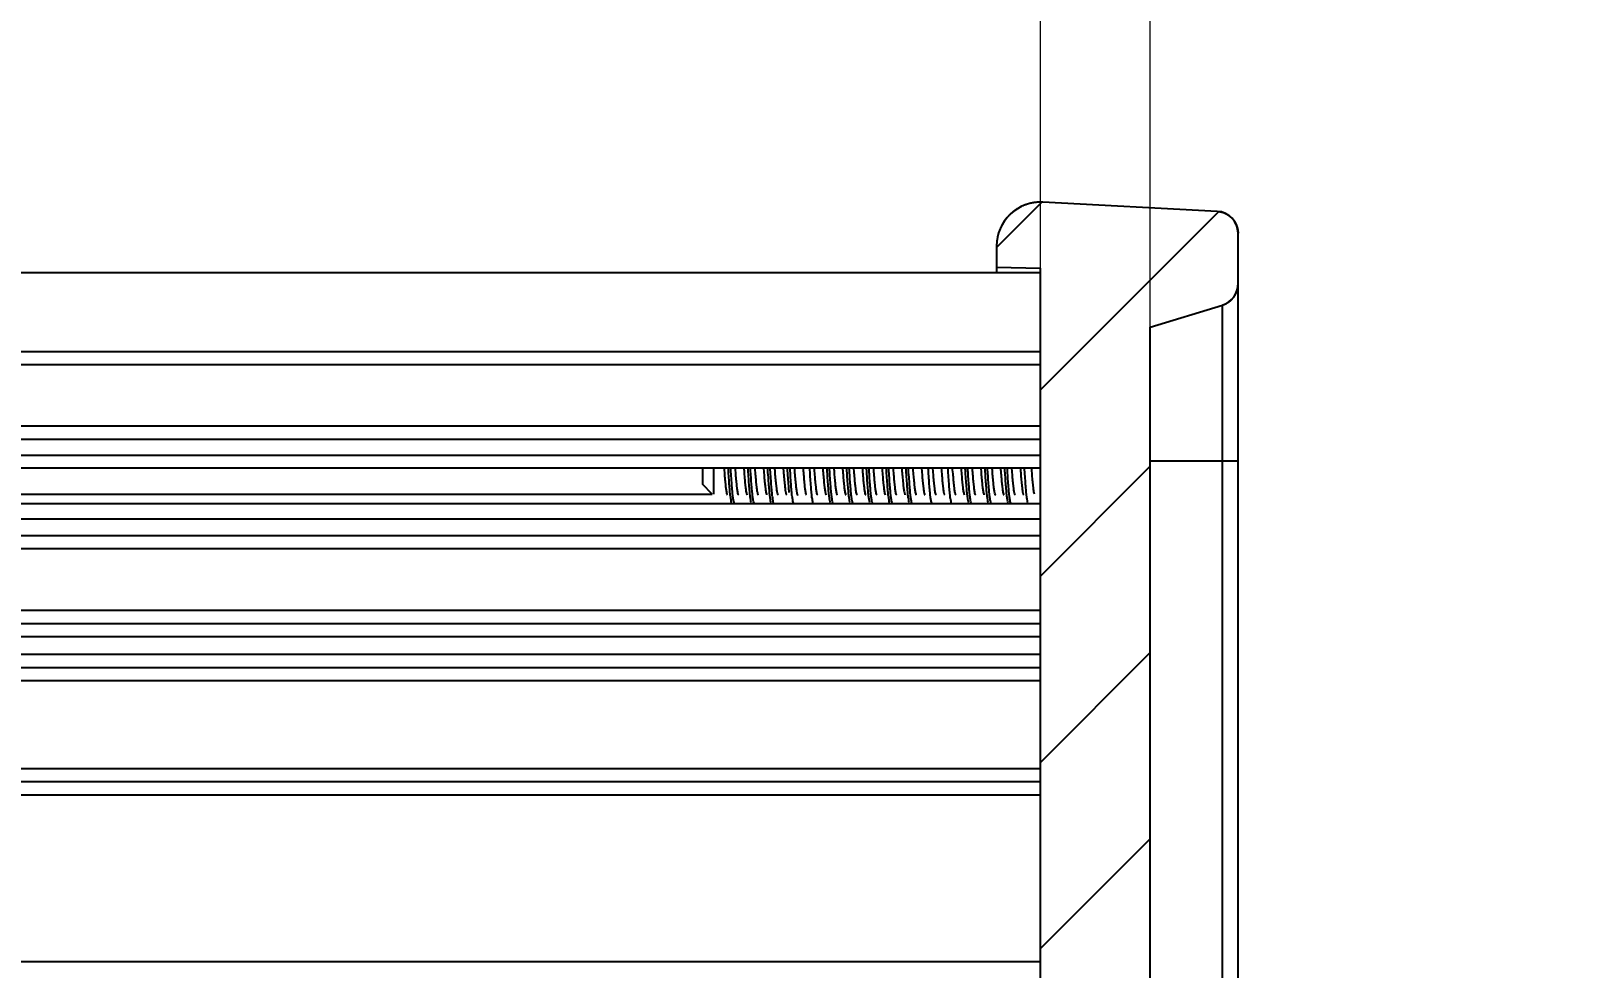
# Model space of a CAD drawing. Header units: millimetres. Extents: x 555 to 820, y -31 to 211.
# Drawn here: x 722.63 to 757.63, y 68.36 to 89.72 of the extents above; entities that cross this region are included whole.
import ezdxf

# ---------------------------------------------------------------- set-up
doc = ezdxf.new("R2010")
doc.units = ezdxf.units.MM
doc.layers.add('dim', color=82, linetype='Continuous', lineweight=9)
doc.styles.add('ROMAND', font='romand.shx', dxfattribs={"width": 0.75, "bigfont": 'gbcbig.shx'})
doc.dimstyles.new('YanXiu', dxfattribs={"dimtxt": 2.5, "dimasz": 2.2, "dimexe": 1, "dimexo": 0, "dimgap": 0.66, "dimtad": 0, "dimzin": 9, "dimdsep": 46, "dimtxsty": 'ROMAND', "dimblk": 'CLOSEDBLANK', "dimcen": 0, "dimclrd": 3, "dimclre": 3, "dimclrt": 7, "dimazin": 2, "dimtfac": 1, "dimtofl": 0, "dimtmove": 0, "dimatfit": 3, "dimldrblk": 'CLOSEDBLANK', "dimfxl": 0, "dimlwd": 5, "dimlwe": 5, "dimarcsym": 0})

# ---------------------------------------------------------------- blocks, each defined once
blk = doc.blocks.new('_ClosedBlank')
at = {"color": 0, "linetype": 'ByBlock', "lineweight": -2}
for p, q in [((-1, 0.167), (0, 0)), ((-1, 0.167), (-1, -0.167)), ((0, 0), (-1, -0.167))]:
    blk.add_line(p, q, dxfattribs=at)
blk = doc.blocks.new('*D15')
at = {"layer": 'Defpoints', "color": 0}
for p in [(635.63, 91.381), (635.63, 84.211), (745.63, 84.311)]:
    blk.add_point(p, dxfattribs=at)
at = {"layer": 'dim', "color": 3, "lineweight": 5}
for p, q in [((635.63, 84.211), (635.63, 91.881)), ((745.63, 84.311), (745.63, 91.881)), ((637.63, 91.381), (687.854, 91.381)), ((743.63, 91.381), (693.407, 91.381))]:
    blk.add_line(p, q, dxfattribs=at)
at = {"layer": 'dim', "color": 3, "lineweight": 5, "xscale": 2, "yscale": 2, "zscale": 2, "rotation": 180}
blk.add_blockref('_ClosedBlank', (635.63, 91.381), dxfattribs=at)
at = {"layer": 'dim', "color": 3, "lineweight": 5, "xscale": 2, "yscale": 2, "zscale": 2}
blk.add_blockref('_ClosedBlank', (745.63, 91.381), dxfattribs=at)
at = {"layer": 'dim', "color": 7, "insert": (690.63, 91.381), "char_height": 2.5, "attachment_point": 5, "style": 'ROMAND'}
blk.add_mtext('110', dxfattribs=at)
blk = doc.blocks.new('*D39')
at = {"layer": 'Defpoints', "color": 0}
for p in [(635.63, 95.651), (635.63, 84.211), (748.13, 75.551)]:
    blk.add_point(p, dxfattribs=at)
at = {"layer": 'dim', "color": 3, "lineweight": 5}
for p, q in [((635.63, 84.211), (635.63, 96.151)), ((748.13, 75.551), (748.13, 96.151)), ((637.63, 95.651), (687.72, 95.651)), ((746.13, 95.651), (696.041, 95.651))]:
    blk.add_line(p, q, dxfattribs=at)
at = {"layer": 'dim', "color": 3, "lineweight": 5, "xscale": 2, "yscale": 2, "zscale": 2, "rotation": 180}
blk.add_blockref('_ClosedBlank', (635.63, 95.651), dxfattribs=at)
at = {"layer": 'dim', "color": 3, "lineweight": 5, "xscale": 2, "yscale": 2, "zscale": 2}
blk.add_blockref('_ClosedBlank', (748.13, 95.651), dxfattribs=at)
at = {"layer": 'dim', "color": 7, "insert": (691.88, 95.651), "char_height": 2.5, "attachment_point": 5, "style": 'ROMAND'}
blk.add_mtext('112.5', dxfattribs=at)

msp = doc.modelspace()

# ---------------------------------------------------------------- hatches: boundary and pattern name
at = {"linetype": 'Continuous'}
h = msp.add_hatch(dxfattribs=at)
h.set_pattern_fill('DEFAULT__4', color=40, scale=3, angle=45, style=0, pattern_type=0)
h.set_pattern_definition([(45, (441.908, -69.4505), (-2.12132, 2.12132), [])])
edge = h.paths.add_edge_path()
edge.add_line((744.63, 84.811), (744.63, 84.328))
edge.add_spline(control_points=[(745.683, 85.809), (745.073, 85.841), (744.63, 85.421), (744.63, 84.811)], knot_values=[0, 0, 0, 0, 1, 1, 1, 1], weights=[1, 0.792236, 0.792236, 1], degree=3, periodic=0)
edge.add_line((749.656, 85.601), (745.683, 85.809))
edge.add_spline(control_points=[(749.656, 85.601), (749.937, 85.586), (750.13, 85.383), (750.13, 85.102)], knot_values=[0, 0, 0, 0, 1, 1, 1, 1], weights=[1, 0.816916, 0.816916, 1], degree=3, periodic=0)
edge.add_line((750.13, 83.946), (750.13, 85.102))
edge.add_spline(control_points=[(749.777, 83.468), (749.995, 83.535), (750.13, 83.718), (750.13, 83.946)], knot_values=[0, 0, 0, 0, 1, 1, 1, 1], weights=[1, 0.869607, 0.869607, 1], degree=3, periodic=0)
edge.add_line((748.13, 82.961), (749.777, 83.468))
edge.add_line((748.13, 52.461), (748.13, 82.961))
edge.add_line((748.13, 52.461), (757.277, 49.646))
edge.add_spline(control_points=[(757.277, 49.646), (757.495, 49.579), (757.63, 49.395), (757.63, 49.168)], knot_values=[0, 0, 0, 0, 1, 1, 1, 1], weights=[1, 0.869607, 0.869607, 1], degree=3, periodic=0)
edge.add_line((757.63, 47.535), (757.63, 49.168))
edge.add_spline(control_points=[(757.63, 47.535), (757.63, 47.243), (757.424, 47.036), (757.132, 47.035)], knot_values=[0, 0, 0, 0, 1, 1, 1, 1], weights=[1, 0.80556, 0.80556, 1], degree=3, periodic=0)
edge.add_line((745.634, 46.995), (757.132, 47.035))
edge.add_spline(control_points=[(744.63, 47.995), (744.63, 47.408), (745.046, 46.993), (745.634, 46.995)], knot_values=[0, 0, 0, 0, 1, 1, 1, 1], weights=[1, 0.803914, 0.803914, 1], degree=3, periodic=0)
edge.add_line((744.63, 48.464), (744.63, 47.995))
edge.add_line((754.316, 48.464), (744.63, 48.464))
edge.add_line((749.466, 49.957), (754.316, 48.464))
edge.add_line((749.466, 49.957), (744.63, 49.957))
edge.add_line((744.63, 51.093), (744.63, 49.957))
edge.add_line((744.63, 51.093), (745.63, 51.111))
edge.add_line((745.63, 51.111), (745.63, 84.311))
edge.add_line((744.63, 84.328), (745.63, 84.311))

# ---------------------------------------------------------------- linework, layer by layer
at = {"color": 7, "linetype": 'Continuous'}
for p, q in [((749.656, 85.601), (745.683, 85.809)), ((749.656, 85.601), (745.683, 85.809)), ((750.13, 83.946), (750.13, 85.102)), ((750.13, 51.845), (750.13, 85.102)), ((744.63, 84.811), (744.63, 84.328)), ((744.63, 84.811), (744.63, 84.211)), ((635.63, 84.211), (745.63, 84.211)), ((635.63, 84.211), (745.63, 84.211)), ((744.63, 84.328), (745.63, 84.311)), ((744.63, 84.328), (745.63, 84.311)), ((745.63, 51.111), (745.63, 84.311)), ((745.63, 51.111), (745.63, 84.311)), ((745.63, 82.407), (745.63, 84.211)), ((748.13, 82.961), (749.777, 83.468)), ((748.13, 82.961), (749.777, 83.468)), ((749.777, 51.954), (749.777, 83.468)), ((748.13, 52.461), (748.13, 82.961)), ((748.13, 52.461), (748.13, 82.961)), ((635.63, 82.407), (745.63, 82.407)), ((635.63, 82.407), (745.63, 82.407)), ((745.63, 82.107), (635.63, 82.107)), ((745.63, 80.707), (635.63, 80.707)), ((745.63, 80.407), (635.63, 80.407)), ((745.63, 80.037), (635.63, 80.037)), ((750.13, 79.911), (748.13, 79.911)), ((635.63, 79.763), (745.63, 79.763)), ((737.93, 79.763), (737.93, 79.386)), ((738.18, 79.763), (738.18, 79.162)), ((643.106, 79.162), (738.154, 79.162)), ((738.154, 79.162), (737.93, 79.386)), ((745.63, 78.939), (635.63, 78.939)), ((745.63, 78.588), (635.63, 78.588)), ((745.63, 78.211), (635.63, 78.211)), ((745.63, 77.911), (635.63, 77.911)), ((745.63, 76.507), (635.63, 76.507)), ((745.63, 76.207), (635.63, 76.207)), ((745.63, 75.907), (635.63, 75.907)), ((745.63, 75.507), (635.63, 75.507)), ((745.63, 75.207), (635.63, 75.207)), ((745.63, 74.907), (635.63, 74.907)), ((745.63, 72.907), (635.63, 72.907)), ((745.63, 72.607), (635.63, 72.607)), ((745.63, 72.307), (635.63, 72.307)), ((745.63, 68.511), (635.63, 68.511))]:
    msp.add_line(p, q, dxfattribs=at)
for centre, radius, start, end in [((745.63, 84.811), 1, 87, 180), ((749.63, 85.102), 0.5, 0, 87), ((749.63, 83.946), 0.5, 287.1067, 0)]:
    msp.add_arc(centre, radius, start, end, dxfattribs=at)
for points, start_tangent, end_tangent in [([(745.683, 85.809), (745.671, 85.81), (745.66, 85.81), (745.648, 85.811), (745.637, 85.811), (745.625, 85.811), (745.614, 85.811), (745.602, 85.81), (745.59, 85.81), (745.578, 85.809), (745.567, 85.809), (745.555, 85.808), (745.543, 85.807), (745.531, 85.806), (745.519, 85.805), (745.507, 85.803), (745.495, 85.802), (745.483, 85.8), (745.471, 85.798), (745.459, 85.796), (745.447, 85.794), (745.434, 85.791), (745.422, 85.789), (745.41, 85.786), (745.398, 85.783), (745.386, 85.78), (745.374, 85.777), (745.361, 85.774), (745.349, 85.77), (745.337, 85.767), (745.325, 85.763), (745.313, 85.759), (745.301, 85.755), (745.288, 85.75), (745.276, 85.746), (745.264, 85.741), (745.252, 85.737), (745.24, 85.732), (745.228, 85.726), (745.216, 85.721), (745.205, 85.716), (745.193, 85.71), (745.181, 85.704), (745.169, 85.698), (745.158, 85.692), (745.146, 85.686), (745.135, 85.679), (745.123, 85.673), (745.112, 85.666), (745.1, 85.659), (745.089, 85.652), (745.078, 85.644), (745.067, 85.637), (745.056, 85.629), (745.045, 85.622), (745.034, 85.614), (745.024, 85.606), (745.013, 85.597), (745.002, 85.589), (744.992, 85.581), (744.982, 85.572), (744.972, 85.563), (744.962, 85.554), (744.952, 85.545), (744.942, 85.536), (744.932, 85.527), (744.923, 85.517), (744.913, 85.508), (744.904, 85.498), (744.895, 85.488), (744.886, 85.478), (744.877, 85.468), (744.868, 85.458), (744.86, 85.448), (744.851, 85.438), (744.843, 85.427), (744.835, 85.417), (744.827, 85.406), (744.819, 85.395), (744.811, 85.384), (744.804, 85.373), (744.796, 85.362), (744.789, 85.351), (744.782, 85.34), (744.775, 85.329), (744.768, 85.318), (744.762, 85.306), (744.755, 85.295), (744.749, 85.283), (744.743, 85.272), (744.737, 85.26), (744.731, 85.248), (744.726, 85.237), (744.72, 85.225), (744.715, 85.213), (744.71, 85.201), (744.705, 85.189), (744.7, 85.178), (744.695, 85.166), (744.691, 85.154), (744.687, 85.142), (744.683, 85.13), (744.679, 85.118), (744.675, 85.106), (744.671, 85.094), (744.668, 85.082), (744.664, 85.07), (744.661, 85.058), (744.658, 85.046), (744.655, 85.034), (744.653, 85.022), (744.65, 85.01), (744.648, 84.998), (744.646, 84.986), (744.644, 84.974), (744.642, 84.962), (744.64, 84.95), (744.638, 84.938), (744.637, 84.926), (744.636, 84.915), (744.635, 84.903), (744.634, 84.891), (744.633, 84.88), (744.632, 84.868), (744.631, 84.856), (744.631, 84.845), (744.631, 84.833), (744.63, 84.822), (744.63, 84.811)], (-0.99863, 0.052336), (0, -1)), ([(749.656, 85.601), (749.662, 85.601), (749.667, 85.6), (749.673, 85.6), (749.678, 85.599), (749.684, 85.599), (749.689, 85.598), (749.694, 85.598), (749.7, 85.597), (749.705, 85.596), (749.711, 85.595), (749.717, 85.594), (749.722, 85.593), (749.728, 85.592), (749.733, 85.591), (749.739, 85.59), (749.744, 85.589), (749.75, 85.587), (749.755, 85.586), (749.761, 85.584), (749.767, 85.583), (749.772, 85.581), (749.778, 85.58), (749.783, 85.578), (749.789, 85.576), (749.794, 85.574), (749.8, 85.572), (749.806, 85.57), (749.811, 85.568), (749.817, 85.566), (749.822, 85.563), (749.828, 85.561), (749.833, 85.559), (749.839, 85.556), (749.844, 85.554), (749.85, 85.551), (749.855, 85.548), (749.86, 85.546), (749.866, 85.543), (749.871, 85.54), (749.876, 85.537), (749.882, 85.534), (749.887, 85.531), (749.892, 85.528), (749.897, 85.524), (749.903, 85.521), (749.908, 85.518), (749.913, 85.514), (749.918, 85.511), (749.923, 85.507), (749.928, 85.504), (749.933, 85.5), (749.938, 85.496), (749.943, 85.492), (749.947, 85.488), (749.952, 85.484), (749.957, 85.48), (749.962, 85.476), (749.966, 85.472), (749.971, 85.468), (749.975, 85.464), (749.98, 85.459), (749.984, 85.455), (749.989, 85.45), (749.993, 85.446), (749.997, 85.441), (750.001, 85.437), (750.006, 85.432), (750.01, 85.427), (750.014, 85.423), (750.018, 85.418), (750.022, 85.413), (750.025, 85.408), (750.029, 85.403), (750.033, 85.398), (750.037, 85.393), (750.04, 85.388), (750.044, 85.383), (750.047, 85.378), (750.05, 85.373), (750.054, 85.368), (750.057, 85.362), (750.06, 85.357), (750.063, 85.352), (750.066, 85.346), (750.069, 85.341), (750.072, 85.336), (750.075, 85.33), (750.078, 85.325), (750.08, 85.319), (750.083, 85.314), (750.086, 85.308), (750.088, 85.303), (750.091, 85.297), (750.093, 85.292), (750.095, 85.286), (750.097, 85.28), (750.099, 85.275), (750.101, 85.269), (750.103, 85.264), (750.105, 85.258), (750.107, 85.252), (750.109, 85.247), (750.11, 85.241), (750.112, 85.235), (750.114, 85.23), (750.115, 85.224), (750.116, 85.218), (750.118, 85.213), (750.119, 85.207), (750.12, 85.201), (750.121, 85.196), (750.122, 85.19), (750.123, 85.185), (750.124, 85.179), (750.125, 85.173), (750.126, 85.168), (750.127, 85.162), (750.127, 85.157), (750.128, 85.151), (750.128, 85.145), (750.129, 85.14), (750.129, 85.134), (750.13, 85.129), (750.13, 85.123), (750.13, 85.118), (750.13, 85.113), (750.13, 85.107), (750.13, 85.102)], (0.99863, -0.052336), (0, -1)), ([(749.777, 83.468), (749.786, 83.47), (749.795, 83.473), (749.804, 83.477), (749.813, 83.48), (749.822, 83.484), (749.83, 83.487), (749.839, 83.491), (749.848, 83.495), (749.857, 83.5), (749.865, 83.504), (749.874, 83.509), (749.883, 83.514), (749.891, 83.519), (749.899, 83.524), (749.908, 83.53), (749.916, 83.535), (749.924, 83.541), (749.932, 83.547), (749.94, 83.553), (749.948, 83.56), (749.956, 83.566), (749.964, 83.573), (749.971, 83.58), (749.979, 83.587), (749.986, 83.594), (749.993, 83.601), (750, 83.609), (750.007, 83.616), (750.013, 83.624), (750.02, 83.632), (750.026, 83.64), (750.032, 83.648), (750.039, 83.657), (750.044, 83.665), (750.05, 83.674), (750.056, 83.683), (750.061, 83.691), (750.066, 83.7), (750.071, 83.709), (750.076, 83.718), (750.08, 83.727), (750.085, 83.737), (750.089, 83.746), (750.093, 83.755), (750.096, 83.765), (750.1, 83.774), (750.103, 83.784), (750.106, 83.793), (750.109, 83.803), (750.112, 83.812), (750.115, 83.822), (750.117, 83.831), (750.119, 83.841), (750.121, 83.851), (750.123, 83.86), (750.125, 83.87), (750.126, 83.879), (750.127, 83.889), (750.128, 83.898), (750.129, 83.908), (750.129, 83.917), (750.13, 83.927), (750.13, 83.936), (750.13, 83.946)], (0.955758, 0.294153), (0, 1)), ([(738.419, 79.763), (738.421, 79.742), (738.434, 79.571), (738.448, 79.422), (738.461, 79.3), (738.474, 79.21), (738.486, 79.162)], (0.073085, -0.997326), (0.273317, -0.961924)), ([(738.596, 78.968), (738.594, 78.969), (738.581, 79.016), (738.568, 79.104), (738.554, 79.23), (738.541, 79.39), (738.528, 79.577), (738.516, 79.763)], (-0.847044, 0.531523), (-0.061659, 0.998097)), ([(738.659, 78.962), (738.648, 78.975), (738.634, 79.03), (738.621, 79.127), (738.608, 79.26), (738.595, 79.426), (738.581, 79.619), (738.572, 79.763)], (-0.897283, 0.441457), (-0.061489, 0.998108)), ([(738.744, 79.162), (738.733, 79.21), (738.719, 79.301), (738.706, 79.422), (738.693, 79.568), (738.68, 79.738), (738.678, 79.763)], (-0.275616, 0.961268), (-0.073083, 0.997326)), ([(738.869, 79.763), (738.872, 79.731), (738.885, 79.562), (738.898, 79.416), (738.911, 79.296), (738.925, 79.208), (738.936, 79.162)], (0.073088, -0.997325), (0.277138, -0.96083)), ([(739.045, 78.967), (739.032, 79.011), (739.018, 79.096), (739.005, 79.22), (738.992, 79.377), (738.979, 79.563), (738.966, 79.763)], (-0.908157, 0.418629), (-0.061638, 0.998099)), ([(739.109, 78.964), (739.1, 78.97), (739.086, 79.02), (739.073, 79.111), (739.06, 79.239), (739.046, 79.401), (739.033, 79.591), (739.022, 79.763)], (-0.942402, 0.334483), (-0.061636, 0.998099)), ([(739.194, 79.162), (739.183, 79.209), (739.169, 79.3), (739.156, 79.421), (739.143, 79.566), (739.13, 79.738), (739.128, 79.763)], (-0.276679, 0.960963), (-0.073082, 0.997326)), ([(739.319, 79.763), (739.322, 79.728), (739.335, 79.558), (739.348, 79.413), (739.362, 79.295), (739.375, 79.208), (739.386, 79.162)], (0.07309, -0.997325), (0.277406, -0.960753)), ([(739.495, 78.966), (739.483, 79.007), (739.469, 79.089), (739.456, 79.21), (739.443, 79.364), (739.43, 79.548), (739.416, 79.755), (739.416, 79.763)], (-0.939291, 0.343121), (-0.06155, 0.998104)), ([(739.559, 78.965), (739.551, 78.967), (739.538, 79.011), (739.525, 79.096), (739.512, 79.219), (739.498, 79.376), (739.485, 79.562), (739.472, 79.763)], (-0.998074, 0.062035), (-0.061639, 0.998099)), ([(739.644, 79.162), (739.633, 79.209), (739.62, 79.298), (739.607, 79.416), (739.593, 79.561), (739.58, 79.731), (739.578, 79.763)], (-0.277629, 0.960688), (-0.073087, 0.997326)), ([(739.769, 79.763), (739.779, 79.639), (739.793, 79.476), (739.806, 79.341)], (0.073065, -0.997327), (0.112625, -0.993638)), ([(739.907, 79.199), (739.894, 79.352), (739.881, 79.534), (739.867, 79.739), (739.866, 79.763)], (-0.097018, 0.995283), (-0.061255, 0.998122)), ([(739.963, 79.199), (739.95, 79.352), (739.937, 79.535), (739.924, 79.74), (739.922, 79.763)], (-0.097018, 0.995283), (-0.061255, 0.998122)), ([(740.064, 79.341), (740.051, 79.476), (740.037, 79.64), (740.028, 79.763)], (-0.112625, 0.993638), (-0.073066, 0.997327)), ([(740.219, 79.763), (740.221, 79.737), (740.235, 79.566), (740.248, 79.421), (740.261, 79.3), (740.274, 79.209), (740.286, 79.162)], (0.073083, -0.997326), (0.276655, -0.960969)), ([(740.458, 78.963), (740.455, 78.962), (740.442, 78.993), (740.429, 79.066), (740.415, 79.179), (740.402, 79.327), (740.389, 79.505), (740.376, 79.708), (740.372, 79.763)], (-0.901933, -0.431875), (-0.06128, 0.998121)), ([(740.544, 79.162), (740.533, 79.208), (740.52, 79.295), (740.507, 79.412), (740.494, 79.556), (740.481, 79.725), (740.478, 79.763)], (-0.278411, 0.960462), (-0.073091, 0.997325)), ([(740.669, 79.763), (740.671, 79.735), (740.685, 79.566), (740.698, 79.42), (740.711, 79.299), (740.725, 79.209), (740.736, 79.162)], (0.073085, -0.997326), (0.277684, -0.960672)), ([(740.845, 78.967), (740.838, 78.986), (740.825, 79.052), (740.811, 79.159), (740.798, 79.302), (740.785, 79.476), (740.771, 79.675), (740.766, 79.763)], (-0.471477, 0.881878), (-0.061267, 0.998121)), ([(740.908, 78.961), (740.907, 78.961), (740.894, 78.986), (740.881, 79.052), (740.867, 79.159), (740.854, 79.302), (740.841, 79.476), (740.828, 79.675), (740.822, 79.763)], (-0.946281, -0.323346), (-0.061267, 0.998121)), ([(740.994, 79.162), (740.983, 79.208), (740.97, 79.294), (740.957, 79.412), (740.944, 79.556), (740.931, 79.725), (740.928, 79.763)], (-0.278309, 0.960492), (-0.073091, 0.997325)), ([(741.119, 79.763), (741.122, 79.732), (741.135, 79.564), (741.148, 79.418), (741.161, 79.297), (741.175, 79.208), (741.186, 79.162)], (0.073087, -0.997326), (0.277531, -0.960717)), ([(741.296, 78.967), (741.29, 78.979), (741.277, 79.04), (741.263, 79.14), (741.25, 79.278), (741.237, 79.447), (741.223, 79.643), (741.216, 79.763)], (-0.543508, 0.839404), (-0.061367, 0.998115)), ([(741.359, 78.961), (741.346, 78.979), (741.333, 79.04), (741.32, 79.14), (741.306, 79.278), (741.293, 79.447), (741.28, 79.643), (741.272, 79.763)], (-0.946281, 0.323346), (-0.061367, 0.998115)), ([(741.444, 79.162), (741.433, 79.208), (741.42, 79.295), (741.407, 79.413), (741.394, 79.557), (741.38, 79.726), (741.378, 79.763)], (-0.278034, 0.960571), (-0.07309, 0.997325)), ([(741.569, 79.763), (741.574, 79.701), (741.587, 79.539), (741.6, 79.401), (741.613, 79.287), (741.625, 79.204), (741.636, 79.162)], (0.073097, -0.997325), (0.284159, -0.958777)), ([(741.746, 78.968), (741.742, 78.973), (741.729, 79.028), (741.715, 79.122), (741.702, 79.254), (741.689, 79.419), (741.675, 79.612), (741.666, 79.763)], (-0.678751, 0.734368), (-0.061493, 0.998108)), ([(741.809, 78.963), (741.798, 78.973), (741.785, 79.028), (741.772, 79.122), (741.758, 79.254), (741.745, 79.419), (741.732, 79.612), (741.722, 79.763)], (-0.901933, 0.431875), (-0.061493, 0.998108)), ([(741.894, 79.162), (741.884, 79.204), (741.871, 79.287), (741.858, 79.4), (741.845, 79.539), (741.832, 79.701), (741.828, 79.763)], (-0.284366, 0.958716), (-0.073097, 0.997325)), ([(742.019, 79.763), (742.022, 79.726), (742.035, 79.557), (742.049, 79.412), (742.062, 79.295), (742.075, 79.208), (742.086, 79.162)], (0.07309, -0.997325), (0.278061, -0.960563)), ([(742.196, 78.968), (742.194, 78.969), (742.181, 79.017), (742.167, 79.105), (742.154, 79.232), (742.141, 79.392), (742.127, 79.581), (742.116, 79.763)], (-0.844551, 0.535474), (-0.061666, 0.998097)), ([(742.259, 78.964), (742.25, 78.969), (742.237, 79.017), (742.224, 79.105), (742.21, 79.232), (742.197, 79.392), (742.184, 79.581), (742.172, 79.763)], (-0.968298, 0.249799), (-0.061666, 0.998097)), ([(742.344, 79.162), (742.333, 79.208), (742.32, 79.296), (742.307, 79.415), (742.293, 79.561), (742.28, 79.73), (742.278, 79.763)], (-0.277709, 0.960665), (-0.073088, 0.997325)), ([(742.469, 79.763), (742.481, 79.61), (742.495, 79.449), (742.509, 79.317), (742.523, 79.218), (742.536, 79.162)], (0.073069, -0.997327), (0.259236, -0.965814)), ([(742.645, 78.966), (742.633, 79.006), (742.619, 79.089), (742.606, 79.21), (742.593, 79.366), (742.58, 79.55), (742.566, 79.757), (742.566, 79.763)], (-0.941028, 0.338327), (-0.061559, 0.998103)), ([(742.708, 78.965), (742.702, 78.965), (742.689, 79.006), (742.676, 79.089), (742.662, 79.21), (742.649, 79.366), (742.636, 79.55), (742.622, 79.757), (742.622, 79.763)], (-0.99601, -0.089237), (-0.061559, 0.998103)), ([(742.794, 79.162), (742.783, 79.208), (742.77, 79.297), (742.756, 79.417), (742.743, 79.563), (742.73, 79.732), (742.728, 79.763)], (-0.277788, 0.960642), (-0.073087, 0.997326)), ([(742.919, 79.763), (742.921, 79.737), (742.935, 79.567), (742.948, 79.422), (742.961, 79.301), (742.974, 79.21), (742.986, 79.162)], (0.073084, -0.997326), (0.276001, -0.961157)), ([(743.157, 78.963), (743.154, 78.963), (743.141, 78.997), (743.128, 79.074), (743.114, 79.189), (743.101, 79.34), (743.088, 79.52), (743.075, 79.724), (743.072, 79.763)], (-0.930116, -0.367265), (-0.061343, 0.998117)), ([(743.244, 79.162), (743.233, 79.208), (743.22, 79.298), (743.206, 79.419), (743.193, 79.566), (743.18, 79.733), (743.178, 79.763)], (-0.27795, 0.960596), (-0.073086, 0.997326)), ([(743.369, 79.763), (743.37, 79.753), (743.384, 79.58), (743.397, 79.429), (743.41, 79.304), (743.424, 79.211), (743.436, 79.162)], (0.073074, -0.997327), (0.272547, -0.962142)), ([(743.608, 78.962), (743.606, 78.961), (743.593, 78.989), (743.58, 79.059), (743.566, 79.169), (743.553, 79.314), (743.54, 79.491), (743.527, 79.691), (743.522, 79.763)], (-0.901718, -0.432325), (-0.061255, 0.998122)), ([(743.694, 79.162), (743.682, 79.211), (743.669, 79.305), (743.655, 79.43), (743.642, 79.581), (743.628, 79.754), (743.628, 79.763)], (-0.272495, 0.962157), (-0.073073, 0.997327)), ([(743.819, 79.763), (743.822, 79.731), (743.835, 79.562), (743.848, 79.416), (743.861, 79.296), (743.875, 79.208), (743.886, 79.162)], (0.073088, -0.997325), (0.277174, -0.96082)), ([(743.995, 78.967), (743.989, 78.982), (743.976, 79.046), (743.962, 79.15), (743.949, 79.29), (743.936, 79.462), (743.922, 79.659), (743.916, 79.763)], (-0.498154, 0.867089), (-0.061306, 0.998119)), ([(744.058, 78.961), (744.045, 78.982), (744.032, 79.046), (744.019, 79.15), (744.005, 79.29), (743.992, 79.462), (743.979, 79.659), (743.972, 79.763)], (-1, 0), (-0.061306, 0.998119)), ([(744.144, 79.162), (744.133, 79.21), (744.119, 79.301), (744.106, 79.422), (744.093, 79.568), (744.08, 79.737), (744.078, 79.763)], (-0.276193, 0.961102), (-0.073084, 0.997326)), ([(744.269, 79.763), (744.272, 79.728), (744.285, 79.559), (744.298, 79.414), (744.312, 79.295), (744.325, 79.208), (744.336, 79.162)], (0.073089, -0.997325), (0.277314, -0.960779)), ([(744.446, 78.968), (744.441, 78.976), (744.428, 79.033), (744.414, 79.131), (744.401, 79.266), (744.388, 79.433), (744.374, 79.627), (744.366, 79.763)], (-0.604396, 0.796684), (-0.061445, 0.99811)), ([(744.509, 78.962), (744.497, 78.976), (744.484, 79.033), (744.471, 79.131), (744.457, 79.266), (744.444, 79.433), (744.431, 79.627), (744.422, 79.763)], (-0.901718, 0.432325), (-0.061445, 0.99811)), ([(744.594, 79.162), (744.583, 79.21), (744.569, 79.301), (744.556, 79.422), (744.543, 79.568), (744.53, 79.738), (744.528, 79.763)], (-0.275776, 0.961222), (-0.073083, 0.997326)), ([(744.719, 79.763), (744.722, 79.725), (744.735, 79.556), (744.749, 79.412), (744.762, 79.296), (744.775, 79.208), (744.786, 79.162)], (0.07309, -0.997325), (0.278356, -0.960478)), ([(744.896, 78.968), (744.893, 78.971), (744.88, 79.022), (744.866, 79.114), (744.853, 79.243), (744.84, 79.406), (744.826, 79.596), (744.816, 79.763)], (-0.762197, 0.647345), (-0.061615, 0.9981)), ([(744.959, 78.963), (744.949, 78.971), (744.936, 79.022), (744.923, 79.114), (744.909, 79.243), (744.896, 79.406), (744.883, 79.596), (744.872, 79.763)], (-0.930116, 0.367265), (-0.061615, 0.9981)), ([(745.044, 79.162), (745.033, 79.209), (745.019, 79.3), (745.006, 79.42), (744.993, 79.565), (744.98, 79.737), (744.978, 79.763)], (-0.276819, 0.960922), (-0.073083, 0.997326)), ([(745.169, 79.763), (745.182, 79.602), (745.195, 79.444), (745.209, 79.314), (745.223, 79.216), (745.236, 79.162)], (0.07306, -0.997328), (0.263436, -0.964677)), ([(745.345, 78.967), (745.332, 79.011), (745.318, 79.097), (745.305, 79.221), (745.292, 79.379), (745.279, 79.565), (745.266, 79.763)], (-0.909321, 0.416096), (-0.061649, 0.998098)), ([(745.494, 79.162), (745.482, 79.216), (745.468, 79.313), (745.454, 79.441), (745.44, 79.599), (745.428, 79.763)], (-0.263865, 0.96456), (-0.07306, 0.997328)), ([(738.486, 79.162), (738.488, 79.154), (738.492, 79.142)], (0.273317, -0.961924), (0.472454, -0.881355)), ([(738.759, 79.136), (738.746, 79.154), (738.744, 79.162)], (-1, 0), (-0.275616, 0.961268)), ([(738.936, 79.162), (738.938, 79.154), (738.942, 79.142)], (0.277138, -0.96083), (0.470814, -0.882232)), ([(739.209, 79.136), (739.196, 79.154), (739.194, 79.162)], (-1, 0), (-0.276679, 0.960963)), ([(739.386, 79.162), (739.388, 79.154), (739.392, 79.142)], (0.277406, -0.960753), (0.470679, -0.882304)), ([(739.659, 79.136), (739.646, 79.154), (739.644, 79.162)], (-1, 0), (-0.277629, 0.960688)), ([(739.806, 79.341), (739.817, 79.253), (739.829, 79.188), (739.835, 79.161)], (0.112625, -0.993638), (0.304061, -0.952652)), ([(739.835, 79.161), (739.84, 79.149), (739.843, 79.143)], (0.304061, -0.952652), (0.464081, -0.885793)), ([(740.007, 78.964), (740.003, 78.964), (739.99, 79.002), (739.977, 79.081), (739.963, 79.199)], (-0.9683, -0.249791), (-0.097018, 0.995283)), ([(740.094, 79.161), (740.087, 79.188), (740.076, 79.253), (740.064, 79.341)], (-0.304061, 0.952652), (-0.112625, 0.993638)), ([(740.109, 79.136), (740.098, 79.149), (740.094, 79.161)], (-1, 0), (-0.304061, 0.952652)), ([(740.286, 79.162), (740.288, 79.154), (740.292, 79.142)], (0.276655, -0.960969), (0.470892, -0.882191)), ([(740.559, 79.136), (740.546, 79.154), (740.544, 79.162)], (-1, 0), (-0.278411, 0.960462)), ([(740.736, 79.162), (740.738, 79.154), (740.742, 79.142)], (0.277684, -0.960672), (0.47046, -0.882421)), ([(741.009, 79.136), (740.996, 79.154), (740.994, 79.162)], (-1, 0), (-0.278309, 0.960492)), ([(741.186, 79.162), (741.188, 79.154), (741.192, 79.142)], (0.277531, -0.960717), (0.470616, -0.882338)), ([(741.459, 79.136), (741.446, 79.154), (741.444, 79.162)], (-1, 0), (-0.278034, 0.960571)), ([(741.636, 79.162), (741.638, 79.153), (741.642, 79.142)], (0.284159, -0.958777), (0.468052, -0.883701)), ([(741.909, 79.136), (741.897, 79.153), (741.894, 79.162)], (-1, 0), (-0.284366, 0.958716)), ([(742.086, 79.162), (742.088, 79.154), (742.092, 79.142)], (0.278061, -0.960563), (0.470383, -0.882462)), ([(742.359, 79.136), (742.346, 79.154), (742.344, 79.162)], (-1, 0), (-0.277709, 0.960665)), ([(742.536, 79.162), (742.537, 79.156), (742.542, 79.142)], (0.259236, -0.965814), (0.479128, -0.877745)), ([(742.809, 79.136), (742.796, 79.154), (742.794, 79.162)], (-1, 0), (-0.277788, 0.960642)), ([(742.986, 79.162), (742.988, 79.154), (742.992, 79.142)], (0.276001, -0.961157), (0.471166, -0.882045)), ([(743.259, 79.136), (743.246, 79.154), (743.244, 79.162)], (-1, 0), (-0.27795, 0.960596)), ([(743.436, 79.162), (743.438, 79.154), (743.442, 79.142)], (0.272547, -0.962142), (0.472703, -0.881222)), ([(743.709, 79.136), (743.696, 79.154), (743.694, 79.162)], (-1, 0), (-0.272495, 0.962157)), ([(743.886, 79.162), (743.888, 79.154), (743.892, 79.142)], (0.277174, -0.96082), (0.470798, -0.882241)), ([(744.159, 79.136), (744.146, 79.154), (744.144, 79.162)], (-1, 0), (-0.276193, 0.961102)), ([(744.336, 79.162), (744.338, 79.154), (744.342, 79.142)], (0.277314, -0.960779), (0.470721, -0.882282)), ([(744.609, 79.136), (744.596, 79.154), (744.594, 79.162)], (-1, 0), (-0.275776, 0.961222)), ([(744.786, 79.162), (744.788, 79.154), (744.792, 79.142)], (0.278356, -0.960478), (0.470249, -0.882534)), ([(745.059, 79.136), (745.046, 79.154), (745.044, 79.162)], (-1, 0), (-0.276819, 0.960922)), ([(745.236, 79.162), (745.237, 79.156), (745.242, 79.142)], (0.263436, -0.964677), (0.476955, -0.878928))]:
    msp.add_spline(points, degree=3, dxfattribs=dict(at, start_tangent=start_tangent, end_tangent=end_tangent))

# ---------------------------------------------------------------- dimensions: what is measured, and where the dimension line sits
at = {"layer": 'dim'}
for base, p1, picture, middle in [((635.63, 95.651), (748.13, 75.551), '*D39', (691.88, 95.651)), ((635.63, 91.381), (745.63, 84.311), '*D15', (690.63, 91.381))]:
    dim = msp.add_linear_dim(base=base, p1=p1, p2=(635.63, 84.211), dimstyle='YanXiu', override={"dimasz": 2, "dimexe": 0.49975, "dimgap": 0.49975, "dimzin": 8}, dxfattribs=at)
    dim.commit()
    dim.dimension.update_dxf_attribs({"geometry": picture, "text_midpoint": middle})

doc.saveas('drawing.dxf')
